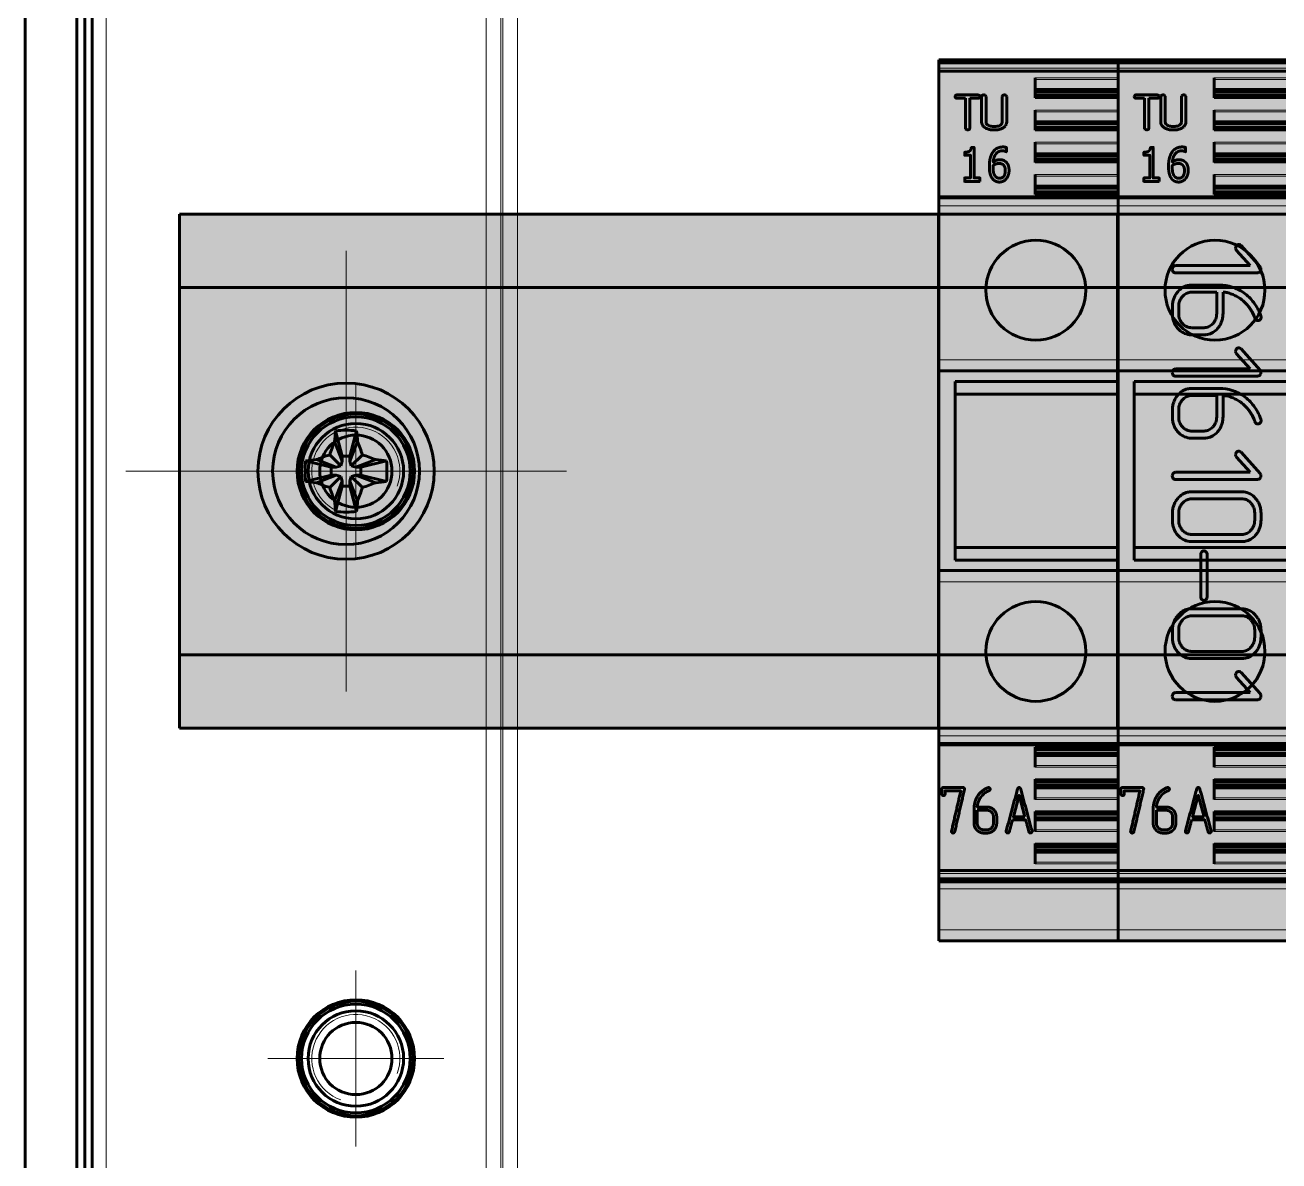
# Model space of a CAD drawing. Header units: millimetres. Extents: x -121 to 299, y -106 to 191.
# Drawn here: x 156 to 190.15, y -18.79 to 12.15 of the extents above; entities that cross this region are included whole.
import ezdxf

# ---------------------------------------------------------------- set-up
doc = ezdxf.new("R2010")
doc.units = ezdxf.units.MM
for name, pattern in [('K5LT_AXLED', [26.227272, 21.727272, -1.5, 1.5, -1.5]), ('K5LT_BASIC', [0]), ('K5LT_THIN', [0])]:
    doc.linetypes.add(name, pattern=pattern)
doc.layers.add('Системный слой', color=7, linetype='Continuous')

# ---------------------------------------------------------------- blocks, each defined once
blk = doc.blocks.new('VP.161610_withoutcapside')
at = {"layer": 'Системный слой', "color": 7, "linetype": 'K5LT_THIN', "lineweight": 18}
for p, q in [((-49.133, -75), (-49.133, 75)), ((-48.133, -75), (-48.133, 75)), ((-48.001, -75), (-48.001, 75)), ((-47.001, -75), (-47.001, 75)), ((-76.954, 47.95), (-76.954, -47.95)), ((-75, -47.95), (-75, 47.95))]:
    blk.add_line(p, q, dxfattribs=at)
at = {"layer": 'Системный слой', "color": 150, "linetype": 'K5LT_BASIC', "lineweight": 60, "true_color": 0x0080ff}
for p, q in [((-80.524, -70), (-80.524, 70)), ((-77, -47.95), (-77, 47.95)), ((-76.448, -47.95), (-76.448, 47.95)), ((-75.955, -47.95), (-75.955, 47.95)), ((1.971, 15.369), (1.922, 15.289)), ((2.126, 15.441), (2.088, 15.438)), ((3.568, 13.925), (2.273, 15.369)), ((1.922, 15.289), (1.906, 15.195)), ((1.906, 15.195), (1.922, 15.108)), ((1.922, 15.108), (1.971, 15.03)), ((1.971, 15.03), (2.898, 13.996)), ((-2.393, 13.819), (-2.406, 13.756)), ((-2.406, 13.756), (-2.393, 13.659)), ((-2.19, 13.996), (-2.238, 13.993)), ((2.898, 13.996), (-2.19, 13.996)), ((3.613, 13.85), (3.568, 13.925)), ((3.57, 13.59), (3.614, 13.67)), ((3.628, 13.761), (3.613, 13.85)), ((3.614, 13.67), (3.628, 13.761)), ((-2.393, 13.659), (-2.354, 13.582)), ((-2.354, 13.582), (-2.345, 13.574)), ((-2.19, 13.515), (3.417, 13.515)), ((3.417, 13.515), (3.468, 13.521)), ((0.807, 12.668), (-1.111, 12.668)), ((0.614, 12.187), (-1.111, 12.187)), ((0.614, 10.737), (0.614, 12.187)), ((1.045, 10.743), (1.045, 12.187)), ((-2.405, 11.22), (-2.405, 10.738)), ((-1.974, 11.22), (-1.974, 10.737)), ((-1.665, 11.95), (-1.717, 11.894)), ((3.045, 10.813), (3.14, 10.609)), ((3.14, 10.609), (3.183, 10.502)), ((3.183, 10.502), (3.213, 10.41)), ((3.567, 10.319), (3.591, 10.346)), ((3.636, 10.481), (3.618, 10.583)), ((-2.028, 9.712), (-1.968, 9.649)), ((-1.111, 9.771), (-0.249, 9.771)), ((0.327, 10.012), (0.362, 10.049)), ((-1.111, 9.29), (-0.249, 9.29)), ((1.922, 8.251), (1.906, 8.157)), ((1.906, 8.157), (1.922, 8.07)), ((1.971, 8.331), (1.922, 8.251)), ((1.922, 8.07), (1.971, 7.992)), ((1.971, 7.992), (2.898, 6.959)), ((2.126, 8.403), (2.088, 8.4)), ((3.568, 6.887), (2.273, 8.331)), ((-2.19, 6.959), (-2.238, 6.955)), ((2.898, 6.959), (-2.19, 6.959)), ((3.613, 6.813), (3.568, 6.887)), ((-2.393, 6.782), (-2.406, 6.718)), ((-2.406, 6.718), (-2.393, 6.621)), ((-2.393, 6.621), (-2.354, 6.544)), ((-2.354, 6.544), (-2.345, 6.536)), ((-2.19, 6.477), (3.417, 6.477)), ((3.417, 6.477), (3.468, 6.483)), ((3.57, 6.552), (3.614, 6.632)), ((3.628, 6.723), (3.613, 6.813)), ((3.614, 6.632), (3.628, 6.723)), ((0.807, 5.63), (-1.111, 5.63)), ((0.614, 5.149), (-1.111, 5.149)), ((0.614, 3.699), (0.614, 5.149)), ((1.045, 3.705), (1.045, 5.149)), ((-1.665, 4.912), (-1.717, 4.856)), ((-2.405, 4.182), (-2.405, 3.7)), ((-1.974, 4.183), (-1.974, 3.699)), ((3.045, 3.775), (3.14, 3.571)), ((3.14, 3.571), (3.183, 3.464)), ((3.183, 3.464), (3.213, 3.372)), ((3.636, 3.443), (3.618, 3.545)), ((-2.028, 2.674), (-1.968, 2.611)), ((-1.111, 2.733), (-0.249, 2.733)), ((0.327, 2.974), (0.362, 3.011)), ((3.567, 3.282), (3.591, 3.308)), ((-1.111, 2.252), (-0.249, 2.252)), ((1.922, 1.213), (1.906, 1.119)), ((1.906, 1.119), (1.922, 1.032)), ((1.971, 1.293), (1.922, 1.213)), ((1.922, 1.032), (1.971, 0.955)), ((1.971, 0.955), (2.898, -0.079)), ((2.126, 1.365), (2.088, 1.362)), ((3.568, -0.151), (2.273, 1.293)), ((-2.393, -0.256), (-2.406, -0.32)), ((-2.406, -0.32), (-2.393, -0.416)), ((-2.393, -0.416), (-2.354, -0.493)), ((-2.354, -0.493), (-2.345, -0.502)), ((-2.19, -0.079), (-2.238, -0.083)), ((2.898, -0.079), (-2.19, -0.079)), ((-2.19, -0.561), (3.417, -0.561)), ((3.417, -0.561), (3.468, -0.555)), ((3.613, -0.225), (3.568, -0.151)), ((3.57, -0.486), (3.614, -0.406)), ((3.628, -0.315), (3.613, -0.225)), ((3.614, -0.406), (3.628, -0.315)), ((2.339, -1.408), (-1.111, -1.408)), ((-1.665, -2.126), (-1.717, -2.181)), ((2.339, -1.889), (-1.111, -1.889)), ((3.245, -1.828), (3.191, -1.772)), ((-2.405, -2.856), (-2.405, -3.339)), ((-1.974, -2.856), (-1.974, -3.339)), ((3.202, -3.339), (3.202, -2.856)), ((3.633, -3.339), (3.633, -2.856)), ((2.904, -4.071), (2.947, -4.025)), ((-2.023, -4.367), (-1.962, -4.431)), ((-1.111, -4.31), (2.339, -4.31)), ((-1.111, -4.792), (2.339, -4.792)), ((-0.463, -5.669), (-0.463, -8.565)), ((-0.403, -5.49), (-0.448, -5.568)), ((-0.032, -5.669), (-0.041, -5.593)), ((-0.032, -8.565), (-0.032, -5.669)), ((2.339, -9.372), (-1.111, -9.372)), ((-0.463, -8.565), (-0.462, -8.591)), ((-0.247, -8.807), (-0.234, -8.806)), ((-0.101, -8.729), (-0.049, -8.65)), ((-0.049, -8.65), (-0.032, -8.565)), ((-1.665, -10.09), (-1.717, -10.145)), ((2.339, -9.853), (-1.111, -9.853)), ((3.245, -9.792), (3.191, -9.736)), ((-2.405, -10.82), (-2.405, -11.303)), ((-1.974, -10.82), (-1.974, -11.303)), ((3.202, -11.303), (3.202, -10.82)), ((3.633, -11.303), (3.633, -10.82)), ((-2.023, -12.331), (-1.962, -12.395)), ((-1.111, -12.274), (2.339, -12.274)), ((-1.111, -12.756), (2.339, -12.756)), ((2.904, -12.035), (2.947, -11.989)), ((2.126, -13.637), (2.088, -13.64)), ((1.922, -13.789), (1.906, -13.883)), ((1.906, -13.883), (1.922, -13.97)), ((1.971, -13.709), (1.922, -13.789)), ((1.922, -13.97), (1.971, -14.047)), ((1.971, -14.047), (2.898, -15.081)), ((3.568, -15.152), (2.273, -13.709)), ((-2.393, -15.258), (-2.406, -15.322)), ((-2.406, -15.322), (-2.393, -15.418)), ((-2.19, -15.081), (-2.238, -15.085)), ((2.898, -15.081), (-2.19, -15.081)), ((3.613, -15.227), (3.568, -15.152)), ((3.628, -15.317), (3.613, -15.227)), ((3.614, -15.408), (3.628, -15.317)), ((-2.393, -15.418), (-2.354, -15.495)), ((-2.354, -15.495), (-2.345, -15.504)), ((-2.19, -15.563), (3.417, -15.563)), ((3.417, -15.563), (3.468, -15.557)), ((3.57, -15.488), (3.614, -15.408))]:
    blk.add_line(p, q, dxfattribs=at)
at = {"layer": 'Системный слой', "color": 30, "linetype": 'K5LT_AXLED', "lineweight": 18, "true_color": 0xff8000}
for p, q in [((-58, 0), (-58, 6)), ((-58, 0), (-64, 0)), ((-58, 0), (-52, 0)), ((-58, 0), (-58, -6)), ((-58, -40), (-58, -34)), ((-58, -40), (-64, -40)), ((-58, -40), (-52, -40)), ((-58, -40), (-58, -46))]:
    blk.add_line(p, q, dxfattribs=at)
at = {"layer": 'Системный слой', "color": 150, "linetype": 'K5LT_BASIC', "lineweight": 60, "true_color": 0x0080ff}
for centre, radius in [((-58, 0), 4), ((-58, 0), 3.9), ((-58, 0), 3.7), ((-58, 0), 3.25), ((-58, 0), 2.459), ((-58, -40), 4), ((-58, -40), 3.9), ((-58, -40), 3.7), ((-58, -40), 3.25), ((-58, -40), 2.459)]:
    blk.add_circle(centre, radius, dxfattribs=at)
for centre, radius, start, end in [((2.148, 15.211), 0.237, 120.53216, 138.22478), ((2.122, 15.254), 0.186, 100.55158, 120.53216), ((2.126, 15.368), 0.0731, 63.73268, 90), ((1.651, 14.405), 1.147, 57.15606, 63.73268), ((-1.653, 13.592), 0.773, 159.66546, 162.92888), ((-0.665, 13.226), 1.828, 157.54285, 159.66546), ((-2.227, 13.833), 0.156, 120.64237, 144.39412), ((-2.205, 13.797), 0.198, 99.59506, 120.64237), ((-2.214, 13.706), 0.187, 225.18819, 249.34898), ((-2.19, 13.769), 0.255, 249.34898, 270), ((3.426, 13.689), 0.173, 284.0548, 303.91803), ((3.407, 13.717), 0.206, 303.91803, 322.11076), ((-0.915, 11.225), 1.49, 149.28982, 159.46728), ((-0.671, 11.08), 1.775, 139.96507, 149.28982), ((-0.971, 11.332), 1.383, 122.34932, 139.96508), ((-1.141, 11.6), 1.066, 102.26273, 122.34932), ((-1.067, 11.345), 0.851, 113.17382, 134.73072), ((-1.111, 11.449), 0.737, 90, 113.17382), ((-1.125, 11.53), 1.137, 95.96036, 102.26273), ((-1.111, 11.397), 1.272, 90, 95.96036), ((0.807, 9.808), 2.86, 72.58532, 90), ((1.045, 10.899), 1.288, 77.69957, 90), ((0.897, 10.221), 1.982, 67.79148, 77.69957), ((0.312, 8.788), 3.529, 62.1807, 67.79149), ((0.78, 9.72), 2.953, 55.44728, 72.58532), ((0.768, 9.732), 2.949, 36.57262, 55.12956), ((-0.843, 11.22), 1.562, 169.92705, 180), ((-0.954, 11.24), 1.449, 159.46728, 169.92705), ((-0.905, 11.22), 1.068, 169.87741, 180), ((-1.019, 11.241), 0.953, 159.15621, 169.87741), ((-1.009, 11.237), 0.963, 148.54764, 159.15621), ((-0.874, 11.154), 1.122, 138.72098, 148.54764), ((0.626, 9.383), 2.857, 55.94369, 62.1807), ((0.169, 8.979), 3.45, 45.62242, 53.40787), ((1.156, 9.988), 2.039, 35.48923, 45.62242), ((0.802, 9.639), 2.531, 32.44474, 37.26697), ((0.376, 9.441), 3.438, 19.39536, 36.57262), ((-0.622, 10.738), 1.783, 180, 189.59476), ((-0.94, 10.684), 1.461, 189.59476, 200.19939), ((-0.76, 10.737), 1.214, 180, 189.4813), ((-0.989, 10.699), 0.981, 189.4813, 200.03175), ((-1.03, 10.684), 0.938, 200.03175, 211.04878), ((-0.319, 10.679), 0.927, 328.68475, 339.87517), ((-0.366, 10.696), 0.977, 339.87517, 350.51389), ((-0.614, 10.737), 1.228, 350.51389, 0), ((-0.438, 10.685), 1.479, 340.01874, 350.54407), ((-0.786, 10.743), 1.831, 350.54407, 0), ((0.799, 9.637), 2.535, 27.62588, 32.44474), ((3.754, 10.688), 0.609, 207.20857, 216.81629), ((3.403, 10.425), 0.169, 216.81629, 235.10119), ((3.402, 10.423), 0.168, 235.10119, 253.35942), ((3.411, 10.456), 0.202, 253.35942, 270), ((3.411, 10.46), 0.206, 270, 292.78551), ((3.394, 10.502), 0.252, 292.78551, 313.38459), ((3.429, 10.472), 0.205, 322.19421, 341.75329), ((3.401, 10.481), 0.235, 341.75329, 0), ((-0.989, 10.666), 1.408, 200.19939, 211.18561), ((-0.899, 10.72), 1.513, 211.18561, 221.7808), ((-1.089, 10.528), 1.243, 225.02811, 247.25139), ((-0.983, 10.713), 0.993, 211.04878, 221.75425), ((-1.055, 10.648), 0.896, 221.75425, 239.77396), ((-1.132, 10.517), 0.744, 239.77396, 259.57), ((-1.119, 10.582), 0.811, 259.57, 264.92725), ((-1.111, 10.676), 0.904, 264.92725, 270), ((-0.249, 10.568), 0.797, 270, 292.74681), ((-0.218, 10.405), 1.114, 280.51196, 300.32293), ((-0.264, 10.605), 0.837, 292.74681, 314.93359), ((-0.336, 10.606), 1.346, 300.32293, 318.32463), ((-0.357, 10.702), 0.971, 317.75497, 328.68475), ((-0.445, 10.704), 1.493, 318.32463, 329.02092), ((-0.376, 10.663), 1.413, 329.02092, 340.01874), ((-1.111, 10.477), 1.187, 247.25139, 270), ((-0.249, 10.642), 1.353, 270, 275.11239), ((-0.236, 10.503), 1.213, 275.11239, 280.51196), ((2.148, 8.173), 0.237, 120.53216, 138.22478), ((2.122, 8.216), 0.186, 100.55158, 120.53216), ((2.126, 8.33), 0.0731, 63.73268, 90), ((1.651, 7.367), 1.147, 57.15606, 63.73268), ((-0.665, 6.188), 1.828, 157.54285, 159.66546), ((-2.227, 6.795), 0.156, 120.64237, 144.39412), ((-2.205, 6.759), 0.198, 99.59506, 120.64237), ((-1.653, 6.555), 0.773, 159.66546, 162.92888), ((-2.214, 6.668), 0.187, 225.18819, 249.34898), ((-2.19, 6.732), 0.255, 249.34898, 270), ((3.426, 6.651), 0.173, 284.0548, 303.91803), ((3.407, 6.679), 0.206, 303.91803, 322.11076), ((-0.671, 4.042), 1.775, 139.96507, 149.28982), ((-0.971, 4.294), 1.383, 122.34932, 139.96508), ((-1.141, 4.562), 1.066, 102.26273, 122.34932), ((-1.111, 4.411), 0.737, 90, 113.17382), ((-1.125, 4.492), 1.137, 95.96036, 102.26273), ((-1.111, 4.359), 1.272, 90, 95.96036), ((0.807, 2.77), 2.86, 72.58532, 90), ((1.045, 3.861), 1.288, 77.69957, 90), ((0.78, 2.682), 2.953, 55.44728, 72.58532), ((-0.843, 4.182), 1.562, 169.92705, 180), ((-0.954, 4.202), 1.449, 159.46728, 169.92705), ((-0.915, 4.188), 1.49, 149.28982, 159.46728), ((-0.905, 4.183), 1.068, 169.87741, 180), ((-1.019, 4.203), 0.953, 159.15621, 169.87741), ((-1.009, 4.199), 0.963, 148.54764, 159.15621), ((-0.874, 4.116), 1.122, 138.72098, 148.54764), ((-1.067, 4.307), 0.851, 113.17382, 134.73072), ((0.897, 3.183), 1.982, 67.79148, 77.69957), ((0.312, 1.75), 3.529, 62.1807, 67.79149), ((0.626, 2.345), 2.857, 55.94369, 62.1807), ((0.169, 1.941), 3.45, 45.62242, 53.40787), ((0.768, 2.694), 2.949, 36.57262, 55.12956), ((1.156, 2.95), 2.039, 35.48923, 45.62242), ((0.376, 2.403), 3.438, 19.39536, 36.57262), ((-0.622, 3.7), 1.783, 180, 189.59476), ((-0.76, 3.699), 1.214, 180, 189.4813), ((-0.989, 3.661), 0.981, 189.4813, 200.03175), ((-0.366, 3.658), 0.977, 339.87517, 350.51389), ((-0.614, 3.699), 1.228, 350.51389, 0), ((-0.786, 3.705), 1.831, 350.54407, 0), ((0.802, 2.601), 2.531, 32.44474, 37.26697), ((0.799, 2.599), 2.535, 27.62588, 32.44474), ((3.401, 3.443), 0.235, 341.75329, 0), ((-0.94, 3.646), 1.461, 189.59476, 200.19939), ((-0.989, 3.628), 1.408, 200.19939, 211.18561), ((-0.899, 3.682), 1.513, 211.18561, 221.7808), ((-1.089, 3.49), 1.243, 225.02811, 247.25139), ((-1.03, 3.646), 0.938, 200.03175, 211.04878), ((-0.983, 3.675), 0.993, 211.04878, 221.75425), ((-1.055, 3.61), 0.896, 221.75425, 239.77396), ((-1.132, 3.479), 0.744, 239.77396, 259.57), ((-1.119, 3.545), 0.811, 259.57, 264.92725), ((-1.111, 3.638), 0.904, 264.92725, 270), ((-0.249, 3.53), 0.797, 270, 292.74681), ((-0.264, 3.567), 0.837, 292.74681, 314.93359), ((-0.336, 3.568), 1.346, 300.32293, 318.32463), ((-0.357, 3.664), 0.971, 317.75497, 328.68475), ((-0.319, 3.641), 0.927, 328.68475, 339.87517), ((-0.445, 3.666), 1.493, 318.32463, 329.02092), ((-0.376, 3.625), 1.413, 329.02092, 340.01874), ((-0.438, 3.647), 1.479, 340.01874, 350.54407), ((3.754, 3.65), 0.609, 207.20857, 216.81629), ((3.403, 3.387), 0.169, 216.81629, 235.10119), ((3.402, 3.385), 0.168, 235.10119, 253.35942), ((3.411, 3.418), 0.202, 253.35942, 270), ((3.411, 3.422), 0.206, 270, 292.78551), ((3.394, 3.464), 0.252, 292.78551, 313.38459), ((3.429, 3.434), 0.205, 322.19421, 341.75329), ((-1.111, 3.439), 1.187, 247.25139, 270), ((-0.249, 3.604), 1.353, 270, 275.11239), ((-0.236, 3.465), 1.213, 275.11239, 280.51196), ((-0.218, 3.367), 1.114, 280.51196, 300.32293), ((2.148, 1.135), 0.237, 120.53216, 138.22478), ((2.122, 1.178), 0.186, 100.55158, 120.53216), ((2.126, 1.292), 0.0731, 63.73268, 90), ((1.651, 0.329), 1.147, 57.15606, 63.73268), ((-1.653, -0.483), 0.773, 159.66546, 162.92888), ((-0.665, -0.85), 1.828, 157.54285, 159.66546), ((-2.227, -0.243), 0.156, 120.64237, 144.39412), ((-2.214, -0.37), 0.187, 225.18819, 249.34898), ((-2.205, -0.279), 0.198, 99.59506, 120.64237), ((-2.19, -0.306), 0.255, 249.34898, 270), ((3.426, -0.387), 0.173, 284.0548, 303.91803), ((3.407, -0.359), 0.206, 303.91803, 322.11076), ((-0.971, -2.744), 1.383, 122.34422, 139.96122), ((-1.14, -2.476), 1.066, 102.25834, 122.34422), ((-1.125, -2.546), 1.138, 95.9582, 102.25834), ((-1.111, -2.68), 1.272, 90, 95.9582), ((2.339, -2.538), 1.131, 66.8377, 90), ((2.265, -2.712), 1.32, 45.4183, 66.8377), ((-0.954, -2.836), 1.449, 159.46482, 169.92578), ((-0.915, -2.851), 1.49, 149.28646, 159.46482), ((-0.671, -2.996), 1.775, 139.96122, 149.28646), ((-1.019, -2.835), 0.953, 159.15971, 169.8794), ((-1.009, -2.839), 0.963, 148.55182, 159.15971), ((-0.874, -2.922), 1.122, 138.725, 148.55182), ((-1.067, -2.731), 0.851, 113.17425, 134.73076), ((-1.111, -2.626), 0.737, 90, 113.17425), ((2.339, -2.766), 0.877, 84.87356, 90), ((2.347, -2.683), 0.793, 79.48264, 84.87356), ((2.357, -2.626), 0.736, 59.56869, 79.48264), ((2.265, -2.782), 0.917, 41.74697, 59.56869), ((2.19, -2.85), 1.018, 31.21199, 41.74697), ((2.255, -2.81), 0.941, 20.25287, 31.21199), ((2.226, -2.821), 0.973, 9.63647, 20.25287), ((2.145, -2.844), 1.497, 31.93535, 42.74427), ((2.243, -2.782), 1.381, 20.68116, 31.93535), ((2.196, -2.8), 1.432, 9.81036, 20.68116), ((1.875, -2.856), 1.757, 0, 9.81036), ((-0.843, -2.856), 1.562, 169.92578, 180), ((-0.639, -3.339), 1.765, 180, 189.69091), ((-0.905, -2.856), 1.069, 169.8794, 180), ((-0.809, -3.339), 1.165, 180, 189.53026), ((2.021, -2.856), 1.18, 0, 9.63647), ((2.03, -3.339), 1.172, 350.29769, 0), ((1.894, -3.339), 1.738, 350.31432, 0), ((-0.945, -3.391), 1.456, 189.69091, 200.36495), ((-0.988, -3.407), 1.41, 200.36495, 211.37295), ((-0.885, -3.344), 1.53, 211.37295, 221.9382), ((-0.975, -3.367), 0.996, 189.53026, 199.83839), ((-0.991, -3.372), 0.98, 199.83839, 210.31561), ((-0.904, -3.322), 1.08, 210.31561, 220.29308), ((-1.059, -3.453), 0.877, 220.29308, 238.36392), ((-1.136, -3.579), 0.73, 238.36392, 258.19336), ((2.339, -3.544), 0.766, 270, 292.97454), ((2.308, -3.472), 0.844, 292.97454, 314.84418), ((2.176, -3.336), 1.034, 318.25167, 328.71751), ((2.25, -3.381), 0.947, 328.71751, 339.65326), ((2.225, -3.372), 0.974, 339.65326, 350.29769), ((2.071, -3.322), 1.577, 318.70633, 328.98105), ((2.194, -3.396), 1.433, 328.98105, 339.75975), ((2.164, -3.385), 1.465, 339.75975, 350.31432), ((-1.067, -3.531), 1.269, 225.15865, 247.04749), ((-1.111, -3.636), 1.156, 247.04749, 270), ((-1.122, -3.511), 0.799, 258.19336, 264.28907), ((-1.111, -3.4), 0.91, 264.28907, 270), ((2.339, -3.485), 1.307, 270, 275.34172), ((2.351, -3.614), 1.177, 275.34172, 280.96935), ((2.367, -3.696), 1.094, 280.96935, 300.92284), ((2.223, -3.455), 1.374, 300.92284, 318.70633), ((-0.095, -5.669), 0.368, 171.43426, 180), ((-0.197, -5.653), 0.265, 161.33066, 171.43426), ((-0.233, -5.676), 0.252, 112.00627, 132.27029), ((-0.247, -5.641), 0.214, 90, 112.00627), ((-0.247, -5.534), 0.106, 65.35288, 90), ((-0.422, -5.914), 0.525, 54.32931, 65.35288), ((-0.23, -5.646), 0.196, 35.13991, 54.32929), ((-0.232, -5.648), 0.198, 16.06059, 35.13991), ((-1.125, -10.51), 1.138, 95.9582, 102.25834), ((-1.111, -10.644), 1.272, 90, 95.9582), ((-0.195, -8.572), 0.268, 184.08689, 204.00085), ((-0.266, -8.604), 0.19, 204.00085, 227.71263), ((-0.214, -8.546), 0.267, 227.71265, 246.83067), ((-0.247, -8.624), 0.183, 246.83067, 270), ((-0.247, -8.653), 0.154, 275.05785, 299.94947), ((-0.312, -8.541), 0.283, 299.94947, 318.22782), ((2.339, -10.502), 1.131, 66.8377, 90), ((-0.915, -10.815), 1.49, 149.28646, 159.46482), ((-0.671, -10.96), 1.775, 139.96122, 149.28646), ((-0.971, -10.708), 1.383, 122.34422, 139.96122), ((-0.874, -10.886), 1.122, 138.725, 148.55182), ((-1.14, -10.44), 1.066, 102.25834, 122.34422), ((-1.067, -10.695), 0.851, 113.17425, 134.73076), ((-1.111, -10.59), 0.737, 90, 113.17425), ((2.339, -10.73), 0.877, 84.87356, 90), ((2.347, -10.647), 0.793, 79.48264, 84.87356), ((2.357, -10.59), 0.736, 59.56869, 79.48264), ((2.265, -10.746), 0.917, 41.74697, 59.56869), ((2.265, -10.676), 1.32, 45.4183, 66.8377), ((2.19, -10.814), 1.018, 31.21199, 41.74697), ((2.145, -10.808), 1.497, 31.93535, 42.74427), ((2.243, -10.746), 1.381, 20.68116, 31.93535), ((-0.843, -10.82), 1.562, 169.92578, 180), ((-0.954, -10.8), 1.449, 159.46482, 169.92578), ((-0.905, -10.82), 1.069, 169.8794, 180), ((-1.019, -10.799), 0.953, 159.15971, 169.8794), ((-1.009, -10.803), 0.963, 148.55182, 159.15971), ((2.255, -10.774), 0.941, 20.25287, 31.21199), ((2.226, -10.785), 0.973, 9.63647, 20.25287), ((2.021, -10.82), 1.18, 0, 9.63647), ((2.196, -10.764), 1.432, 9.81036, 20.68116), ((1.875, -10.82), 1.757, 0, 9.81036), ((-0.639, -11.303), 1.765, 180, 189.69091), ((-0.945, -11.355), 1.456, 189.69091, 200.36495), ((-0.988, -11.371), 1.41, 200.36495, 211.37295), ((-0.809, -11.303), 1.165, 180, 189.53026), ((-0.975, -11.331), 0.996, 189.53026, 199.83839), ((-0.991, -11.336), 0.98, 199.83839, 210.31561), ((-0.904, -11.286), 1.08, 210.31561, 220.29308), ((2.176, -11.3), 1.034, 318.25167, 328.71751), ((2.25, -11.345), 0.947, 328.71751, 339.65326), ((2.225, -11.336), 0.974, 339.65326, 350.29769), ((2.03, -11.303), 1.172, 350.29769, 0), ((2.194, -11.359), 1.433, 328.98105, 339.75975), ((2.164, -11.349), 1.465, 339.75975, 350.31432), ((1.894, -11.303), 1.738, 350.31432, 0), ((-0.885, -11.308), 1.53, 211.37295, 221.9382), ((-1.067, -11.495), 1.269, 225.15865, 247.04749), ((-1.059, -11.417), 0.877, 220.29308, 238.36392), ((-1.111, -11.6), 1.156, 247.04749, 270), ((-1.136, -11.542), 0.73, 238.36392, 258.19336), ((-1.122, -11.475), 0.799, 258.19336, 264.28907), ((-1.111, -11.364), 0.91, 264.28907, 270), ((2.339, -11.508), 0.766, 270, 292.97454), ((2.339, -11.449), 1.307, 270, 275.34172), ((2.351, -11.578), 1.177, 275.34172, 280.96935), ((2.367, -11.659), 1.094, 280.96935, 300.92284), ((2.308, -11.436), 0.844, 292.97454, 314.84418), ((2.223, -11.419), 1.374, 300.92284, 318.70633), ((2.071, -11.285), 1.577, 318.70633, 328.98105), ((2.122, -13.823), 0.186, 100.55158, 120.53216), ((2.126, -13.71), 0.0731, 63.73268, 90), ((1.651, -14.672), 1.147, 57.15606, 63.73268), ((2.148, -13.867), 0.237, 120.53216, 138.22478), ((-1.653, -15.485), 0.773, 159.66546, 162.92888), ((-0.665, -15.852), 1.828, 157.54285, 159.66546), ((-2.227, -15.244), 0.156, 120.64237, 144.39412), ((-2.205, -15.281), 0.198, 99.59506, 120.64237), ((-2.214, -15.372), 0.187, 225.18819, 249.34898), ((-2.19, -15.308), 0.255, 249.34898, 270), ((3.426, -15.389), 0.173, 284.0548, 303.91803), ((3.407, -15.361), 0.206, 303.91803, 322.11076)]:
    blk.add_arc(centre, radius, start, end, dxfattribs=at)
at = {"layer": 'Системный слой', "color": 7, "linetype": 'K5LT_THIN', "lineweight": 18}
for centre in [(-58, 0), (-58, -40)]:
    blk.add_arc(centre, 3, 340, 250, dxfattribs=at)
blk = doc.blocks.new('DIN_VP.161610')
at = {"layer": 'Системный слой', "true_color": 0xffffff}
h = blk.add_hatch(color=7, dxfattribs=at)
h.paths.add_polyline_path([(70.015, 17.739), (-69.985, 17.503), (-69.985, 12.503), (70.015, 12.739)])
h.paths.add_polyline_path([(70.015, 12.503), (-69.985, 12.503), (-69.985, -12.497), (70.015, -12.497)])
h.paths.add_polyline_path([(70.015, -12.609), (-69.985, -12.497), (-69.985, -17.497), (70.015, -17.609)])
h = blk.add_hatch(color=7, dxfattribs=at)
h.paths.add_polyline_path([(-59.453, 2.017), (-59.38, 2.758), (-57.956, 2.758), (-57.884, 2.017), (-57.553, 1.115), (-56.651, 0.784), (-55.91, 0.712), (-55.91, -0.712), (-56.651, -0.784), (-57.553, -1.115), (-57.884, -2.017), (-57.956, -2.758), (-59.38, -2.758), (-59.453, -2.017), (-59.783, -1.115), (-60.685, -0.784), (-61.426, -0.712), (-61.455, 0), (-61.426, 0.712), (-60.685, 0.784), (-59.783, 1.115)])
h.paths.add_polyline_path([(-58.668, -6), (-55.698, -5.213), (-53.507, -3.06), (-52.669, -0.104), (-53.404, 2.88), (-55.52, 5.108), (-58.461, 5.996), (-61.456, 5.313), (-63.721, 3.236), (-64.66, 0.311), (-64.028, -2.696), (-61.991, -4.996), (-59.082, -5.986)])
h.paths.add_polyline_path([(-59.022, 0.354), (-59.343, 0.263), (-59.685, 0.263), (-59.685, -0.263), (-59.343, -0.263), (-59.022, -0.354), (-58.931, -0.675), (-58.931, -1.017), (-58.406, -1.017), (-58.406, -0.675), (-58.315, -0.354), (-57.993, -0.263), (-57.651, -0.263), (-57.651, 0.263), (-57.993, 0.263), (-58.315, 0.354), (-58.406, 0.675), (-58.406, 1.017), (-58.931, 1.017), (-58.931, 0.675)])
h.paths.add_polyline_path([(-58.931, 0.675), (-59.453, 2.017), (-59.783, 1.115), (-59.022, 0.354)])
h.paths.add_polyline_path([(-58.931, 1.017), (-59.38, 2.758), (-59.453, 2.017), (-58.931, 0.675)])
h.paths.add_polyline_path([(-59.38, 2.758), (-58.931, 1.017), (-58.406, 1.017), (-57.956, 2.758)])
h.paths.add_polyline_path([(-57.956, 2.758), (-58.406, 1.017), (-58.406, 0.675), (-57.884, 2.017)])
h.paths.add_polyline_path([(-57.884, 2.017), (-58.406, 0.675), (-58.315, 0.354), (-57.553, 1.115)])
h.paths.add_polyline_path([(-57.993, 0.263), (-56.651, 0.784), (-57.553, 1.115), (-58.315, 0.354)])
h.paths.add_polyline_path([(-56.651, 0.784), (-57.993, 0.263), (-57.651, 0.263), (-55.91, 0.712)])
h.paths.add_polyline_path([(-55.91, 0.712), (-57.651, 0.263), (-57.651, -0.263), (-55.91, -0.712)])
h.paths.add_polyline_path([(-55.91, -0.712), (-57.651, -0.263), (-57.993, -0.263), (-56.651, -0.784)])
h.paths.add_polyline_path([(-56.651, -0.784), (-57.993, -0.263), (-58.315, -0.354), (-57.553, -1.115)])
h.paths.add_polyline_path([(-57.553, -1.115), (-58.315, -0.354), (-58.406, -0.675), (-57.884, -2.017)])
h.paths.add_polyline_path([(-57.884, -2.017), (-58.406, -0.675), (-58.406, -1.017), (-57.956, -2.758)])
h.paths.add_polyline_path([(-57.956, -2.758), (-58.406, -1.017), (-58.931, -1.017), (-59.38, -2.758)])
h.paths.add_polyline_path([(-58.931, -0.675), (-59.453, -2.017), (-59.38, -2.758), (-58.931, -1.017)])
h.paths.add_polyline_path([(-59.783, -1.115), (-59.453, -2.017), (-58.931, -0.675), (-59.022, -0.354)])
h.paths.add_polyline_path([(-59.783, -1.115), (-59.022, -0.354), (-59.343, -0.263), (-60.685, -0.784)])
h.paths.add_polyline_path([(-60.685, -0.784), (-59.343, -0.263), (-59.685, -0.263), (-61.426, -0.712)])
h.paths.add_polyline_path([(-61.426, -0.712), (-59.685, -0.263), (-59.685, 0.263), (-61.426, 0.712), (-61.455, 0)])
h.paths.add_polyline_path([(-61.426, 0.712), (-59.685, 0.263), (-59.343, 0.263), (-60.685, 0.784)])
h.paths.add_polyline_path([(-60.685, 0.784), (-59.343, 0.263), (-59.022, 0.354), (-59.783, 1.115)])
at = {"layer": 'Системный слой', "color": 150, "linetype": 'K5LT_BASIC', "lineweight": 60, "true_color": 0x0080ff}
for p, q in [((-70, 17.5), (-70, -17.5)), ((70, 17.5), (-70, 17.5)), ((30, 12.5), (-70, 12.5)), ((70, 12.5), (-70, 12.5)), ((-59.38, 2.758), (-58.931, 1.017)), ((-57.956, 2.758), (-58.406, 1.017)), ((-59.453, 2.017), (-58.931, 0.675)), ((-57.884, 2.017), (-58.406, 0.675)), ((-59.783, 1.115), (-59.022, 0.354)), ((-58.406, 1.017), (-58.931, 1.017)), ((-58.931, 1.017), (-58.931, 0.675)), ((-58.406, 0.675), (-58.406, 1.017)), ((-57.553, 1.115), (-58.315, 0.354)), ((-61.426, 0.712), (-59.685, 0.263)), ((-60.685, 0.784), (-59.343, 0.263)), ((-59.685, 0.263), (-59.685, -0.263)), ((-59.343, 0.263), (-59.685, 0.263)), ((-59.022, 0.354), (-59.343, 0.263)), ((-58.931, 0.675), (-59.022, 0.354)), ((-58.315, 0.354), (-58.406, 0.675)), ((-57.993, 0.263), (-58.315, 0.354)), ((-56.651, 0.784), (-57.993, 0.263)), ((-57.651, 0.263), (-57.993, 0.263)), ((-55.91, 0.712), (-57.651, 0.263)), ((-57.651, -0.263), (-57.651, 0.263)), ((-61.426, -0.712), (-59.685, -0.263)), ((-60.685, -0.784), (-59.343, -0.263)), ((-59.783, -1.115), (-59.022, -0.354)), ((-59.685, -0.263), (-59.343, -0.263)), ((-59.453, -2.017), (-58.931, -0.675)), ((-59.343, -0.263), (-59.022, -0.354)), ((-59.022, -0.354), (-58.931, -0.675)), ((-58.931, -0.675), (-58.931, -1.017)), ((-58.406, -0.675), (-58.315, -0.354)), ((-58.406, -1.017), (-58.406, -0.675)), ((-57.884, -2.017), (-58.406, -0.675)), ((-58.315, -0.354), (-57.993, -0.263)), ((-57.553, -1.115), (-58.315, -0.354)), ((-57.993, -0.263), (-57.651, -0.263)), ((-56.651, -0.784), (-57.993, -0.263)), ((-55.91, -0.712), (-57.651, -0.263)), ((-59.38, -2.758), (-58.931, -1.017)), ((-58.931, -1.017), (-58.406, -1.017)), ((-57.956, -2.758), (-58.406, -1.017)), ((30, -12.5), (-70, -12.5)), ((70, -12.5), (-70, -12.5)), ((30, -17.5), (-70, -17.5)), ((70, -17.5), (-70, -17.5))]:
    blk.add_line(p, q, dxfattribs=at)
at = {"layer": 'Системный слой', "color": 30, "linetype": 'K5LT_AXLED', "lineweight": 18, "true_color": 0xff8000}
for q in [(-58.668, 15), (-73.668, 0), (-43.668, 0), (-58.668, -15)]:
    blk.add_line((-58.668, 0), q, dxfattribs=at)
at = {"layer": 'Системный слой', "color": 150, "linetype": 'K5LT_BASIC', "lineweight": 60, "true_color": 0x0080ff}
for radius in [6, 5]:
    blk.add_circle((-58.668, 0), radius, dxfattribs=at)
for centre, major_axis, ratio, start_param, end_param in [((-58.534, 0), (0, -5.237), 0.190027, 4.157813, 4.31707), ((-58.668, -0.345), (-5.221, 0), 0.599811, 4.575584, 4.849194), ((-58.802, 0), (0, 5.237), 0.190027, -1.175477, -1.01622), ((-58.467, -0.057), (-1.427, -5.036), 0.306406, 4.376237, 4.564959), ((-58.87, -0.057), (-1.427, 5.036), 0.306406, -1.423366, -1.234644), ((-58.611, -0.202), (-5.036, -1.427), 0.306406, -1.423366, -1.234644), ((-58.725, -0.202), (-5.036, 1.427), 0.306406, 4.376237, 4.564959), ((-58.323, 0), (0, -5.221), 0.599811, 4.575584, 4.712389), ((-58.323, 0), (0, -5.221), 0.599811, 4.712389, 4.849194), ((-58.668, -0.134), (-5.237, 0), 0.190027, -1.175477, -1.01622), ((-58.668, -0.134), (-5.237, 0), 0.190027, 4.157813, 4.31707), ((-59.013, 0), (0, 5.221), 0.599811, 4.575584, 4.849194), ((-58.668, 0.134), (5.237, 0), 0.190027, 4.157813, 4.31707), ((-58.611, 0.202), (5.036, -1.427), 0.306406, 4.376237, 4.564959), ((-58.725, 0.202), (5.036, 1.427), 0.306406, -1.423366, -1.234644), ((-58.668, 0.134), (5.237, 0), 0.190027, -1.175477, -1.01622), ((-58.467, 0.057), (1.427, -5.036), 0.306406, -1.423366, -1.234644), ((-58.87, 0.057), (1.427, 5.036), 0.306406, 4.376237, 4.564959), ((-58.534, 0), (0, -5.237), 0.190027, -1.175477, -1.01622), ((-58.802, 0), (0, 5.237), 0.190027, 4.157813, 4.31707), ((-58.668, 0.345), (5.221, 0), 0.599811, 4.575584, 4.849194)]:
    blk.add_ellipse(centre, major_axis=major_axis, ratio=ratio, start_param=start_param, end_param=end_param, dxfattribs=at)
blk = doc.blocks.new('SUPU_SCREW_WHITE_16_U53')
h = blk.add_hatch(color=7)
h.paths.add_polyline_path([(566.296, -98.227), (566.296, -96.159), (566.1, -96.159), (566.093, -96.221), (566.08, -96.274), (566.061, -96.318), (566.036, -96.355), (566.005, -96.388), (565.968, -96.416), (565.932, -96.435), (565.885, -96.451), (565.829, -96.463), (565.769, -96.472), (565.711, -96.477), (565.656, -96.479), (565.656, -96.69), (566.053, -96.69), (566.053, -98.227), (565.656, -98.227), (565.656, -98.464), (566.687, -98.464), (566.687, -98.227)])
h.paths.add_polyline_path([(567.596, -97.152), (567.629, -96.932), (567.693, -96.745), (567.786, -96.591), (567.908, -96.475), (568.054, -96.406), (568.224, -96.383), (568.274, -96.385), (568.323, -96.392), (568.372, -96.404), (568.416, -96.418), (568.452, -96.432), (568.48, -96.447), (568.493, -96.447), (568.493, -96.156), (568.458, -96.144), (568.423, -96.135), (568.389, -96.128), (568.353, -96.124), (568.31, -96.121), (568.263, -96.121), (568.112, -96.131), (567.975, -96.164), (567.85, -96.218), (567.739, -96.292), (567.643, -96.383), (567.56, -96.491), (567.489, -96.619), (567.431, -96.759), (567.388, -96.91), (567.358, -97.076), (567.34, -97.256), (567.334, -97.452), (567.34, -97.641), (567.36, -97.811), (567.393, -97.961), (567.438, -98.093), (567.494, -98.206), (567.562, -98.301), (567.624, -98.364), (567.691, -98.416), (567.765, -98.456), (567.844, -98.485), (567.929, -98.503), (568.02, -98.509), (568.195, -98.484), (568.351, -98.41), (568.487, -98.287), (568.593, -98.125), (568.657, -97.934), (568.678, -97.715), (568.672, -97.584), (568.653, -97.468), (568.621, -97.365), (568.577, -97.275), (568.521, -97.196), (568.452, -97.127), (568.388, -97.079), (568.325, -97.043), (568.262, -97.018), (568.197, -97.003), (568.126, -96.994), (568.048, -96.991), (567.961, -96.996), (567.881, -97.009), (567.808, -97.032), (567.738, -97.064), (567.667, -97.104)])
h.paths.add_polyline_path([(567.595, -97.373), (567.66, -97.334), (567.724, -97.302), (567.787, -97.278), (567.851, -97.261), (567.919, -97.251), (567.99, -97.247), (568.041, -97.249), (568.091, -97.254), (568.14, -97.263), (568.186, -97.277), (568.23, -97.298), (568.271, -97.327), (568.32, -97.376), (568.358, -97.43), (568.387, -97.49), (568.406, -97.558), (568.418, -97.637), (568.422, -97.726), (568.41, -97.883), (568.375, -98.013), (568.316, -98.117), (568.236, -98.192), (568.138, -98.238), (568.023, -98.253), (567.971, -98.249), (567.921, -98.239), (567.874, -98.221), (567.829, -98.196), (567.787, -98.163), (567.746, -98.122), (567.701, -98.061), (567.663, -97.988), (567.631, -97.9), (567.608, -97.796), (567.594, -97.668), (567.59, -97.518), (567.59, -97.488), (567.59, -97.461), (567.591, -97.438), (567.592, -97.417), (567.593, -97.396)])
at = {"color": 150, "linetype": 'K5LT_BASIC', "lineweight": 60, "true_color": 0x0080ff}
for points, knots in [([(566.687, -98.464), (566.171, -98.464), (565.656, -98.464), (565.656, -98.346), (565.656, -98.227), (565.854, -98.227), (566.053, -98.227), (566.053, -97.459), (566.053, -96.69), (565.854, -96.69), (565.656, -96.69), (565.656, -96.585), (565.656, -96.479), (565.737, -96.479), (565.829, -96.463), (565.921, -96.447), (565.968, -96.416), (566.027, -96.378), (566.061, -96.318), (566.095, -96.259), (566.1, -96.159), (566.198, -96.159), (566.296, -96.159), (566.296, -97.193), (566.296, -98.227), (566.492, -98.227), (566.687, -98.227), (566.687, -98.346), (566.687, -98.464)], [0, 0, 0, 1.970331, 1.970331, 2.42314, 2.42314, 3.1819, 3.1819, 6.119039, 6.119039, 6.8778, 6.8778, 7.281657, 7.281657, 7.613549, 7.613549, 7.896435, 7.896435, 8.156201, 8.156201, 8.472404, 8.472404, 8.847769, 8.847769, 12.800668, 12.800668, 13.547191, 13.547191, 14, 14, 14]), ([(568.678, -97.715), (568.678, -98.065), (568.487, -98.287), (568.297, -98.509), (568.02, -98.509), (567.88, -98.509), (567.765, -98.456), (567.65, -98.404), (567.562, -98.301), (567.452, -98.172), (567.393, -97.961), (567.334, -97.75), (567.334, -97.452), (567.334, -97.146), (567.388, -96.91), (567.442, -96.674), (567.56, -96.491), (567.673, -96.316), (567.85, -96.218), (568.027, -96.121), (568.263, -96.121), (568.338, -96.121), (568.389, -96.128), (568.44, -96.136), (568.493, -96.156), (568.493, -96.301), (568.493, -96.447), (568.486, -96.447), (568.48, -96.447), (568.444, -96.424), (568.372, -96.404), (568.3, -96.383), (568.224, -96.383), (567.95, -96.383), (567.786, -96.591), (567.623, -96.798), (567.596, -97.152), (567.703, -97.073), (567.808, -97.032), (567.912, -96.991), (568.048, -96.991), (568.17, -96.991), (568.262, -97.018), (568.355, -97.045), (568.452, -97.127), (568.564, -97.222), (568.621, -97.365), (568.678, -97.509), (568.678, -97.715)], [0, 0, 0, 1.87689, 1.87689, 3.504972, 3.504972, 4.303681, 4.303681, 5.088219, 5.088219, 6.251271, 6.251271, 7.816418, 7.816418, 9.476288, 9.476288, 10.864202, 10.864202, 12.086191, 12.086191, 13.391927, 13.391927, 13.777349, 13.777349, 14.103095, 14.103095, 14.990417, 14.990417, 15.029407, 15.029407, 15.38454, 15.38454, 15.839057, 15.839057, 17.370113, 17.370113, 19.200138, 19.200138, 19.941743, 19.941743, 20.689614, 20.689614, 21.348143, 21.348143, 22.018697, 22.018697, 22.916554, 22.916554, 24, 24, 24]), ([(568.422, -97.726), (568.422, -97.584), (568.387, -97.49), (568.352, -97.396), (568.271, -97.327), (568.212, -97.278), (568.14, -97.263), (568.068, -97.247), (567.99, -97.247), (567.881, -97.247), (567.787, -97.278), (567.694, -97.309), (567.595, -97.373), (567.592, -97.407), (567.591, -97.438), (567.59, -97.47), (567.59, -97.518), (567.59, -97.76), (567.631, -97.9), (567.673, -98.041), (567.746, -98.122), (567.805, -98.19), (567.874, -98.221), (567.942, -98.253), (568.023, -98.253), (568.209, -98.253), (568.316, -98.117), (568.422, -97.981), (568.422, -97.726)], [0, 0, 0, 1.118015, 1.118015, 2.058187, 2.058187, 2.743652, 2.743652, 3.446823, 3.446823, 4.404937, 4.404937, 5.406816, 5.406816, 5.710842, 5.710842, 6.079178, 6.079178, 7.878221, 7.878221, 9.049882, 9.049882, 9.807165, 9.807165, 10.523364, 10.523364, 12.08089, 12.08089, 14, 14, 14])]:
    blk.add_open_spline(points, degree=2, knots=knots, dxfattribs=at)
blk = doc.blocks.new('SUPU_SCREW_WHITE_16_U54')
h = blk.add_hatch(color=7)
h.paths.add_polyline_path([(566.003, -94.837), (566.003, -92.808), (566.556, -92.808), (566.621, -92.798), (566.666, -92.772), (566.676, -92.763), (566.7, -92.727), (566.708, -92.691), (566.706, -92.675), (566.692, -92.643), (566.658, -92.61), (566.606, -92.584), (566.556, -92.575), (565.15, -92.575), (565.13, -92.576), (565.074, -92.59), (565.036, -92.618), (565.008, -92.657), (564.998, -92.691), (564.998, -92.699), (565.01, -92.739), (565.042, -92.778), (565.087, -92.8), (565.15, -92.808), (565.7, -92.808), (565.7, -94.837), (565.708, -94.88), (565.754, -94.931), (565.825, -94.951), (565.851, -94.954), (565.911, -94.947), (565.954, -94.929), (565.981, -94.904), (565.997, -94.874)])
h.paths.add_polyline_path([(567.11, -94.424), (567.11, -92.689), (567.103, -92.65), (567.059, -92.602), (567.007, -92.58), (566.958, -92.573), (566.902, -92.583), (566.852, -92.61), (566.818, -92.649), (566.806, -92.689), (566.806, -94.423), (566.808, -94.468), (566.815, -94.51), (566.883, -94.659), (567.034, -94.802), (567.274, -94.914), (567.543, -94.953), (567.777, -94.953), (568.068, -94.911), (568.299, -94.799), (568.371, -94.74), (568.425, -94.681), (568.493, -94.558), (568.516, -94.423), (568.516, -92.689), (568.509, -92.65), (568.466, -92.602), (568.413, -92.58), (568.364, -92.573), (568.308, -92.583), (568.258, -92.61), (568.224, -92.649), (568.212, -92.689), (568.212, -94.424), (568.207, -94.47), (568.17, -94.553), (568.084, -94.634), (567.948, -94.697), (567.777, -94.721), (567.543, -94.721), (567.376, -94.696), (567.239, -94.631), (567.207, -94.606), (567.18, -94.582), (567.127, -94.503)])
at = {"color": 150, "linetype": 'K5LT_BASIC', "lineweight": 60, "true_color": 0x0080ff}
for p, q in [((565.008, -92.657), (564.998, -92.691)), ((564.998, -92.691), (564.998, -92.699)), ((565.036, -92.618), (565.008, -92.657)), ((565.15, -92.575), (565.13, -92.576)), ((566.556, -92.575), (565.15, -92.575)), ((565.15, -92.808), (565.7, -92.808)), ((565.7, -92.808), (565.7, -94.837)), ((566.003, -92.808), (566.556, -92.808)), ((566.003, -94.837), (566.003, -92.808)), ((566.666, -92.772), (566.676, -92.763)), ((566.708, -92.691), (566.706, -92.675)), ((566.818, -92.649), (566.806, -92.689)), ((566.806, -92.689), (566.806, -94.423)), ((566.852, -92.61), (566.818, -92.649)), ((567.103, -92.65), (567.059, -92.602)), ((567.11, -92.689), (567.103, -92.65)), ((567.11, -94.424), (567.11, -92.689)), ((568.224, -92.649), (568.212, -92.689)), ((568.212, -92.689), (568.212, -94.424)), ((568.258, -92.61), (568.224, -92.649)), ((568.509, -92.65), (568.466, -92.602)), ((568.516, -92.689), (568.509, -92.65)), ((568.516, -94.423), (568.516, -92.689)), ((567.777, -94.721), (567.543, -94.721)), ((568.212, -94.424), (568.207, -94.47)), ((565.7, -94.837), (565.708, -94.88)), ((565.708, -94.88), (565.754, -94.931)), ((565.954, -94.929), (565.981, -94.904)), ((567.543, -94.953), (567.777, -94.953))]:
    blk.add_line(p, q, dxfattribs=at)
for centre, radius, start, end in [((565.096, -92.692), 0.0983, 184.41662, 208.85965), ((565.136, -92.67), 0.144, 208.85965, 229.02385), ((565.12, -92.694), 0.114, 113.88994, 137.71034), ((565.126, -92.659), 0.146, 234.82197, 254.49509), ((565.144, -92.748), 0.172, 94.60797, 113.88994), ((565.15, -92.574), 0.234, 254.49509, 270), ((566.556, -92.731), 0.155, 71.17466, 90), ((566.556, -92.597), 0.211, 270, 288.00099), ((566.54, -92.778), 0.206, 54.82305, 71.17466), ((566.581, -92.674), 0.13, 288.00099, 310.94778), ((566.573, -92.731), 0.148, 36.47424, 54.82302), ((566.591, -92.68), 0.12, 315.81243, 336.3991), ((566.628, -92.691), 0.0798, 11.35958, 36.47424), ((566.617, -92.691), 0.0912, 336.3991, 0), ((566.957, -92.742), 0.168, 109.25264, 128.61534), ((566.958, -92.744), 0.17, 90, 109.25264), ((566.958, -92.752), 0.178, 74.06389, 90), ((566.942, -92.807), 0.235, 60.19581, 74.06389), ((568.364, -92.742), 0.168, 109.25264, 128.61534), ((568.364, -92.744), 0.17, 90, 109.25264), ((568.364, -92.752), 0.178, 74.06389, 90), ((568.349, -92.807), 0.235, 60.19581, 74.06389), ((567.244, -94.423), 0.438, 180, 185.8129), ((567.206, -94.427), 0.399, 185.8129, 191.90049), ((567.186, -94.431), 0.379, 191.90049, 216.87272), ((567.374, -94.29), 0.614, 216.87272, 236.42602), ((567.306, -94.424), 0.196, 180, 204.00433), ((567.371, -94.395), 0.267, 204.00433, 224.5235), ((567.434, -94.332), 0.355, 224.5235, 230.26408), ((567.511, -94.24), 0.476, 230.26408, 235.22245), ((567.512, -94.238), 0.478, 235.22245, 253.51248), ((567.543, -94.133), 0.587, 253.51248, 270), ((567.777, -94.087), 0.633, 270, 285.68591), ((567.82, -94.241), 0.473, 285.68591, 303.85492), ((567.885, -94.339), 0.356, 303.85491, 323.00638), ((568.003, -94.427), 0.209, 323.00638, 348.06232), ((567.885, -94.217), 0.714, 305.36323, 312.89635), ((568.02, -94.362), 0.516, 312.89635, 321.76346), ((568.09, -94.417), 0.428, 321.76346, 340.64644), ((568.109, -94.423), 0.407, 340.64644, 0), ((566.025, -94.099), 0.875, 251.9879, 256.78406), ((565.851, -94.838), 0.116, 256.78406, 270), ((565.851, -94.703), 0.251, 270, 283.69826), ((565.874, -94.796), 0.156, 283.69826, 301.1147), ((565.902, -94.842), 0.1, 321.7472, 341.62192), ((565.886, -94.837), 0.117, 341.62192, 0), ((567.53, -94.055), 0.896, 236.42602, 253.42055), ((567.543, -94.012), 0.942, 253.42055, 270), ((567.777, -93.929), 1.025, 270, 286.48171), ((567.846, -94.161), 0.783, 286.48171, 305.36323)]:
    blk.add_arc(centre, radius, start, end, dxfattribs=at)
blk = doc.blocks.new('SUPU_SCREW_WHITE_16', base_point=(570, -118.2))
at = {"true_color": 0xffffff}
blk.add_hatch(color=7, dxfattribs=at).paths.add_polyline_path([(576.099, -150.176), (576.099, -90.176), (563.899, -90.176), (563.899, -150.176)])
at = {"color": 150, "linetype": 'K5LT_BASIC', "lineweight": 60, "true_color": 0x0080ff}
for p, q in [((563.899, -90.176), (563.899, -90.399)), ((576.099, -90.176), (563.899, -90.176)), ((563.899, -90.399), (576.099, -90.399)), ((563.899, -90.399), (563.899, -90.755)), ((576.099, -90.176), (576.099, -150.176)), ((563.899, -90.755), (563.899, -90.967)), ((576.099, -90.967), (563.899, -90.967)), ((563.899, -90.967), (563.899, -99.52)), ((570.449, -91.412), (570.449, -92.784)), ((576.099, -92.213), (570.449, -92.213)), ((576.099, -92.355), (570.449, -92.355)), ((576.099, -92.593), (570.449, -92.593)), ((576.099, -92.755), (570.449, -92.755)), ((570.449, -93.604), (570.449, -94.976)), ((576.099, -94.405), (570.449, -94.405)), ((576.099, -94.547), (570.449, -94.547)), ((576.099, -94.785), (570.449, -94.785)), ((576.099, -94.947), (570.449, -94.947)), ((570.449, -95.796), (570.449, -97.168)), ((576.099, -96.597), (570.449, -96.597)), ((576.099, -96.739), (570.449, -96.739)), ((576.099, -96.977), (570.449, -96.977)), ((576.099, -97.139), (570.449, -97.139)), ((570.449, -97.988), (570.449, -99.36)), ((576.099, -98.789), (570.449, -98.789)), ((576.099, -98.931), (570.449, -98.931)), ((563.899, -99.52), (576.099, -99.52)), ((563.899, -99.52), (563.899, -99.595)), ((563.899, -99.595), (563.899, -100.129)), ((563.899, -99.595), (576.099, -99.595)), ((576.099, -99.169), (570.449, -99.169)), ((576.099, -99.331), (570.449, -99.331)), ((563.869, -135.676), (563.869, -100.676)), ((563.899, -100.129), (563.899, -110.626)), ((563.899, -110.626), (563.899, -111.376)), ((563.899, -111.376), (576.099, -111.376)), ((563.899, -124.976), (563.899, -111.376)), ((564.999, -112.085), (564.999, -124.267)), ((564.999, -112.085), (576.099, -112.085)), ((564.999, -112.951), (576.099, -112.951)), ((564.999, -123.401), (576.099, -123.401)), ((564.999, -124.267), (576.099, -124.267)), ((563.899, -124.976), (563.899, -125.726)), ((576.099, -124.976), (563.899, -124.976)), ((563.899, -125.726), (563.899, -136.223)), ((563.899, -136.223), (563.899, -136.757)), ((563.899, -136.757), (576.099, -136.757)), ((563.899, -136.757), (563.899, -136.832)), ((563.899, -136.832), (576.099, -136.832)), ((563.899, -136.832), (563.899, -145.386)), ((570.449, -138.364), (570.449, -136.992)), ((570.449, -137.022), (576.099, -137.022)), ((576.099, -137.183), (570.449, -137.183)), ((576.099, -137.422), (570.449, -137.422)), ((576.099, -137.563), (570.449, -137.563)), ((570.449, -140.556), (570.449, -139.184)), ((576.099, -139.213), (570.449, -139.213)), ((576.099, -139.375), (570.449, -139.375)), ((576.099, -139.614), (570.449, -139.614)), ((576.099, -139.755), (570.449, -139.755)), ((570.449, -142.748), (570.449, -141.376)), ((576.099, -141.405), (570.449, -141.405)), ((576.099, -141.567), (570.449, -141.567)), ((576.099, -141.806), (570.449, -141.806)), ((576.099, -141.947), (570.449, -141.947)), ((570.449, -144.94), (570.449, -143.568)), ((576.099, -143.597), (570.449, -143.597)), ((576.099, -143.759), (570.449, -143.759)), ((576.099, -143.998), (570.449, -143.998)), ((576.099, -144.139), (570.449, -144.139)), ((563.899, -145.386), (563.899, -145.598)), ((576.099, -145.386), (563.899, -145.386)), ((563.899, -145.598), (563.899, -145.953)), ((563.899, -145.953), (576.099, -145.953)), ((563.899, -145.953), (563.899, -146.176)), ((576.099, -146.176), (563.899, -146.176)), ((563.899, -146.636), (563.899, -146.176)), ((563.899, -149.426), (563.899, -146.636)), ((563.899, -150.176), (563.899, -149.426)), ((575.799, -150.176), (563.899, -150.176)), ((576.099, -150.176), (563.899, -150.176))]:
    blk.add_line(p, q, dxfattribs=at)
at = {"color": 7, "linetype": 'K5LT_THIN', "lineweight": 18}
for p, q in [((563.899, -90.755), (576.099, -90.755)), ((576.099, -91.412), (570.449, -91.412)), ((576.099, -91.528), (570.449, -91.528)), ((576.099, -92.784), (570.449, -92.784)), ((576.099, -93.604), (570.449, -93.604)), ((576.099, -93.72), (570.449, -93.72)), ((576.099, -94.976), (570.449, -94.976)), ((576.099, -95.796), (570.449, -95.796)), ((576.099, -95.912), (570.449, -95.912)), ((576.099, -97.168), (570.449, -97.168)), ((576.099, -97.988), (570.449, -97.988)), ((576.099, -98.104), (570.449, -98.104)), ((576.099, -99.36), (570.449, -99.36)), ((563.899, -100.129), (576.099, -100.129)), ((563.899, -110.626), (576.099, -110.626)), ((563.899, -125.726), (576.099, -125.726)), ((563.899, -136.223), (576.099, -136.223)), ((576.099, -136.992), (570.449, -136.992)), ((576.099, -138.248), (570.449, -138.248)), ((576.099, -138.364), (570.449, -138.364)), ((576.099, -139.184), (570.449, -139.184)), ((576.099, -140.44), (570.449, -140.44)), ((576.099, -140.556), (570.449, -140.556)), ((576.099, -141.376), (570.449, -141.376)), ((576.099, -142.632), (570.449, -142.632)), ((576.099, -142.748), (570.449, -142.748)), ((576.099, -143.568), (570.449, -143.568)), ((576.099, -144.824), (570.449, -144.824)), ((576.099, -144.94), (570.449, -144.94)), ((576.099, -145.598), (563.899, -145.598)), ((563.899, -146.636), (576.099, -146.636)), ((563.899, -149.426), (576.099, -149.426))]:
    blk.add_line(p, q, dxfattribs=at)
at = {"color": 150, "linetype": 'K5LT_BASIC', "lineweight": 60, "true_color": 0x0080ff}
blk.add_lwpolyline([(569.752, -141.734), (569.361, -140.273), (568.971, -141.734)], close=True, dxfattribs=at)
for centre in [(570.499, -105.876), (570.499, -130.476)]:
    blk.add_circle(centre, 3.4, dxfattribs=at)
for points, knots in [([(565.64, -139.879), (565.308, -141.319), (564.977, -142.758), (564.972, -142.774), (564.937, -142.822), (564.904, -142.834), (564.871, -142.845), (564.831, -142.845), (564.792, -142.818), (564.756, -142.789), (564.756, -142.738), (564.759, -142.724), (564.761, -142.71), (565.077, -141.338), (565.393, -139.966), (564.857, -139.966), (564.322, -139.966), (564.322, -140.075), (564.322, -140.184), (564.322, -140.237), (564.29, -140.268), (564.259, -140.294), (564.21, -140.294), (564.19, -140.294), (564.133, -140.267), (564.099, -140.241), (564.099, -140.183), (564.099, -140.019), (564.099, -139.854), (564.099, -139.744), (564.209, -139.744), (564.871, -139.744), (565.532, -139.744), (565.583, -139.744), (565.614, -139.771), (565.645, -139.799), (565.645, -139.846), (565.642, -139.863), (565.64, -139.879)], [0, 0, 0, 5.728491, 5.728491, 5.875241, 5.875241, 6.010495, 6.010495, 6.175101, 6.175101, 6.350178, 6.350178, 6.40661, 6.40661, 11.865633, 11.865633, 13.943908, 13.943908, 14.366489, 14.366489, 14.544271, 14.544271, 14.711169, 14.711169, 14.871341, 14.871341, 15.052786, 15.052786, 15.691145, 15.691145, 16.037794, 16.037794, 18.603095, 18.603095, 18.773935, 18.773935, 18.934997, 18.934997, 19, 19, 19]), ([(566.29, -141.196), (566.29, -140.735), (566.526, -140.35), (566.784, -139.934), (567.242, -139.753), (567.265, -139.748), (567.288, -139.744), (567.332, -139.744), (567.362, -139.779), (567.392, -139.814), (567.392, -139.859), (567.392, -139.89), (567.378, -139.913), (567.363, -139.936), (567.321, -139.96), (567.3, -139.968), (567.279, -139.976), (567.255, -139.987), (567.231, -139.998), (567.184, -140.022), (567.138, -140.046), (567.052, -140.097), (566.974, -140.164), (566.839, -140.272), (566.711, -140.466), (566.632, -140.599), (566.572, -140.764), (566.512, -140.928), (566.512, -141.072), (566.842, -141.072), (567.171, -141.072), (567.45, -141.072), (567.643, -141.265), (567.835, -141.457), (567.835, -141.737), (567.835, -141.958), (567.835, -142.18), (567.835, -142.457), (567.642, -142.651), (567.449, -142.845), (567.173, -142.845), (567.063, -142.845), (566.952, -142.845), (566.698, -142.845), (566.494, -142.652), (566.29, -142.459), (566.29, -142.181), (566.29, -141.688), (566.29, -141.196)], [0, 0, 0, 2.350175, 2.350175, 4.859783, 4.859783, 4.98445, 4.98445, 5.208355, 5.208355, 5.437793, 5.437793, 5.587752, 5.587752, 5.784307, 5.784307, 5.902751, 5.902751, 6.044158, 6.044158, 6.321147, 6.321147, 6.853656, 6.853656, 7.918194, 7.918194, 8.787354, 8.787354, 9.621515, 9.621515, 11.364914, 11.364914, 12.747981, 12.747981, 14.132578, 14.132578, 15.304611, 15.304611, 16.686957, 16.686957, 18.065912, 18.065912, 18.649742, 18.649742, 19.99647, 19.99647, 21.395287, 21.395287, 24, 24, 24]), ([(568.912, -141.956), (568.804, -142.358), (568.696, -142.76), (568.689, -142.798), (568.659, -142.82), (568.63, -142.842), (568.592, -142.842), (568.548, -142.842), (568.514, -142.812), (568.48, -142.783), (568.48, -142.734), (568.482, -142.718), (568.484, -142.703), (568.87, -141.273), (569.256, -139.843), (569.282, -139.743), (569.361, -139.743), (569.441, -139.743), (569.467, -139.843), (569.853, -141.273), (570.239, -142.703), (570.241, -142.719), (570.243, -142.736), (570.243, -142.776), (570.208, -142.814), (570.172, -142.842), (570.131, -142.842), (570.095, -142.842), (570.068, -142.824), (570.04, -142.805), (570.027, -142.76), (569.919, -142.358), (569.811, -141.956), (569.361, -141.956), (568.912, -141.956)], [0, 0, 0, 1.490475, 1.490475, 1.618923, 1.618923, 1.747724, 1.747724, 1.90096, 1.90096, 2.05947, 2.05947, 2.115505, 2.115505, 7.41398, 7.41398, 7.696978, 7.696978, 7.979864, 7.979864, 13.278377, 13.278377, 13.338348, 13.338348, 13.49453, 13.49453, 13.644752, 13.644752, 13.763876, 13.763876, 13.900933, 13.900933, 15.391408, 15.391408, 17, 17, 17]), ([(566.512, -141.294), (566.512, -141.737), (566.512, -142.18), (566.512, -142.359), (566.645, -142.491), (566.779, -142.622), (566.953, -142.622), (567.063, -142.622), (567.173, -142.622), (567.358, -142.622), (567.485, -142.494), (567.613, -142.366), (567.613, -142.18), (567.613, -141.958), (567.613, -141.737), (567.613, -141.553), (567.486, -141.424), (567.36, -141.294), (567.173, -141.294), (566.842, -141.294), (566.512, -141.294)], [0, 0, 0, 2.063633, 2.063633, 2.874016, 2.874016, 3.673545, 3.673545, 4.186514, 4.186514, 4.995759, 4.995759, 5.807826, 5.807826, 6.839546, 6.839546, 7.647769, 7.647769, 8.460898, 8.460898, 10, 10, 10])]:
    blk.add_open_spline(points, degree=2, knots=knots, dxfattribs=at)
for name in ['SUPU_SCREW_WHITE_16_U54', 'SUPU_SCREW_WHITE_16_U54', 'SUPU_SCREW_WHITE_16_U53', 'SUPU_SCREW_WHITE_16_U53']:
    blk.add_blockref(name, (0, 0))

msp = doc.modelspace()

# ---------------------------------------------------------------- block references
at = {"xscale": 0.4, "yscale": 0.4, "zscale": 0.4}
for name, p in [('VP.161610_withoutcapside', (188.209, 0)), ('SUPU_SCREW_WHITE_16', (183.329, 0)), ('SUPU_SCREW_WHITE_16', (188.209, 0)), ('DIN_VP.161610', (188.209, 0))]:
    msp.add_blockref(name, p, dxfattribs=at)

doc.saveas('drawing.dxf')
